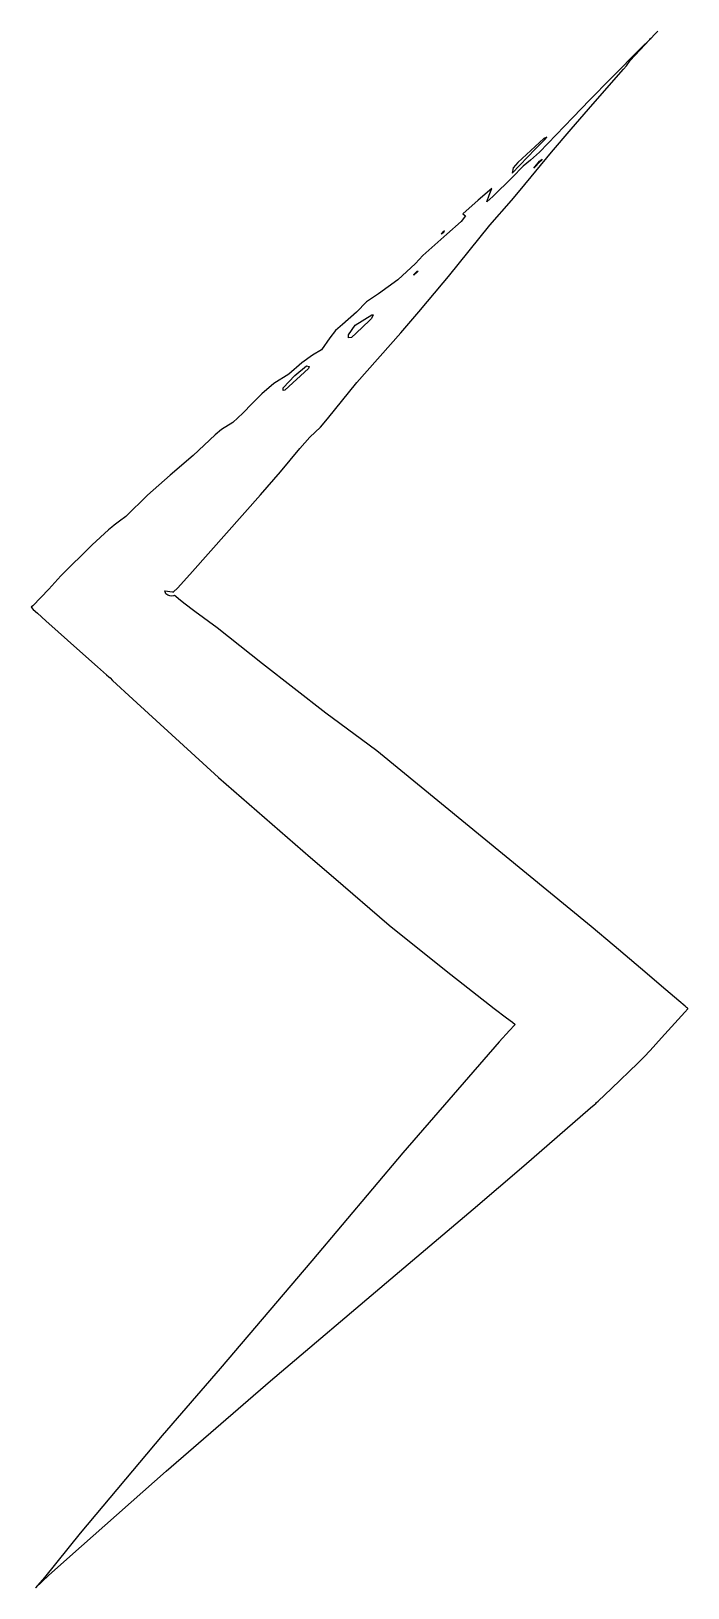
# Model space of a CAD drawing. Extents: x 0 to 46, y 0 to 108.
import ezdxf

# ---------------------------------------------------------------- set-up
doc = ezdxf.new("R2010")
doc.units = 0

msp = doc.modelspace()

# ---------------------------------------------------------------- linework, layer by layer
at = {"layer": 'Layer 1'}
for p, q in [((43.5391, 108.244), (43.342916, 108.041221)), ((43.519641, 108.222872), (43.5391, 108.244)), ((43.5391, 108.244), (43.5391, 108.244)), ((41.635314, 106.20609), (42.659674, 107.30501)), ((42.969509, 107.650199), (42.418552, 107.098994)), ((42.659674, 107.30501), (42.969509, 107.650199)), ((43.0528, 107.737), (42.970642, 107.652229)), ((42.970642, 107.652229), (42.994792, 107.67613)), ((42.994792, 107.67613), (43.0528, 107.737)), ((43.0528, 107.737), (43.0528, 107.737)), ((43.342916, 108.041221), (43.052874, 107.73711)), ((43.052874, 107.73711), (43.316529, 108.00898)), ((43.316529, 108.00898), (43.519641, 108.222872)), ((42.418552, 107.098994), (40.293642, 104.957034)), ((41.361206, 105.834011), (41.635314, 106.20609)), ((39.023805, 103.160276), (41.161785, 105.595006)), ((41.161785, 105.595006), (41.361206, 105.834011)), ((40.293642, 104.957034), (38.824132, 103.457024)), ((37.534125, 101.427486), (39.023805, 103.160276)), ((38.824132, 103.457024), (37.639312, 102.250174)), ((37.639312, 102.250174), (35.329552, 99.836844)), ((35.631989, 100.772402), (33.812189, 99.109072)), ((35.0285, 100.03), (35.703691, 100.698584)), ((35.82867, 100.881946), (35.631989, 100.772402)), ((35.703691, 100.698584), (35.82867, 100.881946)), ((36.165065, 99.827896), (37.534125, 101.427486)), ((33.43514, 98.372013), (35.0285, 100.03)), ((33.985015, 97.196716), (36.165065, 99.827896)), ((35.329552, 99.836844), (34.699299, 99.276427)), ((35.0285, 100.03), (35.0285, 100.03)), ((34.201372, 98.851073), (33.432695, 98.055506)), ((33.488941, 98.749645), (33.43514, 98.372013)), ((33.812189, 99.109072), (33.488941, 98.749645)), ((34.699299, 99.276427), (34.201372, 98.851073)), ((35.421927, 99.221427), (34.927982, 98.714785)), ((34.927982, 98.714785), (35.3262, 99.2045)), ((35.3262, 99.2045), (35.503836, 99.339811)), ((35.3262, 99.2045), (35.3262, 99.2045)), ((35.503836, 99.339811), (35.421927, 99.221427)), ((33.432695, 98.055506), (32.076095, 96.739986)), ((31.072522, 96.492017), (29.997492, 95.541349)), ((32.005887, 97.298413), (31.072522, 96.492017)), ((31.66991, 96.373261), (31.81806, 96.831029)), ((32.076095, 96.739986), (31.66991, 96.373261)), ((31.81806, 96.831029), (32.005887, 97.298413)), ((31.868198, 94.744549), (33.381528, 96.461649)), ((33.381528, 96.461649), (33.985015, 97.196716)), ((30.182844, 95.399812), (29.873506, 95.010309)), ((29.997492, 95.541349), (30.182844, 95.399812)), ((28.59981, 94.264976), (28.497112, 94.148588)), ((28.497112, 94.148588), (28.666781, 94.262487)), ((28.7228, 94.3556), (28.59981, 94.264976)), ((28.666781, 94.262487), (28.7228, 94.3556)), ((28.7228, 94.3556), (28.7228, 94.3556)), ((29.873506, 95.010309), (28.888856, 94.136945)), ((30.436768, 92.969939), (31.868198, 94.744549)), ((28.888856, 94.136945), (27.208346, 92.639055)), ((26.7103, 92.0865), (25.491439, 90.954043)), ((27.208346, 92.639055), (26.7103, 92.0865)), ((28.999248, 91.180009), (30.436768, 92.969939)), ((25.491439, 90.954043), (24.14958, 89.97043)), ((26.5954, 91.3226), (26.85619, 91.577164)), ((26.600006, 91.267953), (26.5954, 91.3226)), ((26.5954, 91.3226), (26.5954, 91.3226)), ((26.867394, 91.52289), (26.600006, 91.267953)), ((26.85619, 91.577164), (26.867394, 91.52289)), ((28.632402, 90.738842), (28.999248, 91.180009)), ((24.14958, 89.97043), (23.308698, 89.423882)), ((26.941812, 88.715762), (28.632402, 90.738842)), ((23.308698, 89.423882), (22.61049, 88.70395)), ((21.641399, 87.838426), (21.140705, 87.428434)), ((22.61049, 88.70395), (21.641399, 87.838426)), ((22.0563, 87.125), (22.526719, 87.803301)), ((22.526719, 87.803301), (23.681409, 88.528533)), ((23.512361, 88.119847), (22.577252, 87.252579)), ((23.658752, 88.269972), (23.512361, 88.119847)), ((23.767924, 88.514704), (23.658752, 88.269972)), ((23.681409, 88.528533), (23.767924, 88.514704)), ((25.692262, 87.260442), (26.941812, 88.715762)), ((20.74986, 86.912656), (20.1737, 86.0862)), ((21.140705, 87.428434), (20.74986, 86.912656)), ((22.062022, 86.918095), (22.0563, 87.125)), ((22.0563, 87.125), (22.0563, 87.125)), ((22.251674, 86.947025), (22.062022, 86.918095)), ((22.577252, 87.252579), (22.251674, 86.947025)), ((22.637222, 83.801212), (25.692262, 87.260442)), ((19.549673, 85.704413), (18.809503, 85.185689)), ((20.1737, 86.0862), (19.549673, 85.704413)), ((19.268422, 84.794935), (17.634, 83.2704)), ((18.809503, 85.185689), (17.898391, 84.382667)), ((18.323853, 84.305224), (19.145808, 84.96498)), ((19.145808, 84.96498), (19.327926, 84.931618)), ((19.327926, 84.931618), (19.268422, 84.794935)), ((16.8719, 83.7336), (16.020194, 83.019324)), ((17.898391, 84.382667), (16.8719, 83.7336)), ((17.5075, 83.4524), (18.323853, 84.305224)), ((17.514248, 83.245502), (17.5075, 83.4524)), ((17.5075, 83.4524), (17.5075, 83.4524)), ((20.582902, 81.297012), (22.637222, 83.801212)), ((15.367723, 82.340896), (14.702554, 81.669194)), ((16.020194, 83.019324), (15.367723, 82.340896)), ((17.634, 83.2704), (17.514248, 83.245502)), ((14.702554, 81.669194), (14.006592, 81.041494)), ((20.10265, 80.701241), (20.582902, 81.297012)), ((12.78329, 80.182005), (11.253529, 78.745001)), ((13.225574, 80.543004), (12.78329, 80.182005)), ((14.006592, 81.041494), (13.225574, 80.543004)), ((19.368414, 80.015254), (20.10265, 80.701241)), ((17.31923, 77.602761), (18.66825, 79.215551)), ((18.66825, 79.215551), (19.368414, 80.015254)), ((11.253529, 78.745001), (9.67186, 77.372325)), ((9.67186, 77.372325), (8.083922, 75.987028)), ((15.9417, 75.999561), (17.31923, 77.602761)), ((8.083922, 75.987028), (6.5857, 74.500155)), ((11.2206, 70.677961), (15.9417, 75.999561)), ((5.597687, 73.743927), (5.384948, 73.56517)), ((5.775447, 73.885837), (5.597687, 73.743927)), ((6.132212, 74.167664), (5.775447, 73.885837)), ((6.5857, 74.500155), (6.132212, 74.167664)), ((4.237598, 72.53272), (2.057798, 70.36487)), ((5.384948, 73.56517), (4.237598, 72.53272)), ((2.057798, 70.36487), (1.229496, 69.44271)), ((10.19337, 69.530361), (11.2206, 70.677961)), ((1.229496, 69.44271), (0.106183, 68.2894)), ((9.352112, 69.110111), (9.290619, 69.321481)), ((9.290619, 69.321481), (9.826276, 69.265711)), ((9.878433, 69.245049), (10.19337, 69.530361)), ((0.035345, 68.216702), (0, 68.1804)), ((0.106183, 68.2894), (0.035345, 68.216702)), ((9.493398, 69.033428), (9.352112, 69.110111)), ((9.627092, 68.981643), (9.493398, 69.033428)), ((9.740246, 68.947537), (9.627092, 68.981643)), ((9.900455, 68.98987), (9.740246, 68.947537)), ((9.826276, 69.265711), (9.878433, 69.245049)), ((9.962197, 69.009662), (9.900455, 68.98987)), ((10.052573, 68.930242), (9.962197, 69.009662)), ((10.235188, 68.774018), (10.052573, 68.930242)), ((10.60664, 68.469659), (10.235188, 68.774018)), ((11.37121, 67.88833), (10.60664, 68.469659)), ((0, 68.1804), (0.148009, 68.018687)), ((0.148009, 68.018687), (0.435686, 67.762506)), ((0.435686, 67.762506), (1.014523, 67.246652)), ((1.014523, 67.246652), (3.390013, 65.132572)), ((12.91528, 66.74596), (11.37121, 67.88833)), ((16.0816, 64.2425), (12.91528, 66.74596)), ((3.390013, 65.132572), (4.619653, 64.041732)), ((4.619653, 64.041732), (5.242935, 63.489903)), ((20.48304, 60.827953), (16.0816, 64.2425)), ((5.242935, 63.489903), (5.399534, 63.35123)), ((5.399534, 63.35123), (5.487791, 63.267828)), ((5.487791, 63.267828), (5.661942, 63.10301)), ((5.661942, 63.10301), (7.063111, 61.79222)), ((7.063111, 61.79222), (13.024681, 56.3485)), ((22.95015, 58.990973), (20.48304, 60.827953)), ((24.0314, 58.1908), (22.95015, 58.990973)), ((38.9131, 45.9921), (24.0314, 58.1908)), ((13.024681, 56.3485), (19.401391, 50.78689)), ((19.401391, 50.78689), (21.019901, 49.42394)), ((21.019901, 49.42394), (24.869214, 46.085974)), ((24.869214, 46.085974), (28.847451, 42.8971)), ((40.507584, 44.652323), (38.9131, 45.9921)), ((42.335854, 43.100153), (40.507584, 44.652323)), ((28.847451, 42.8971), (32.186181, 40.2943)), ((44.115824, 41.574873), (42.335854, 43.100153)), ((45.000144, 40.818397), (44.115824, 41.574873)), ((32.186181, 40.2943), (33.022947, 39.646124)), ((45.442053, 40.441591), (45.000144, 40.818397)), ((45.427696, 40.035612), (45.623008, 40.250843)), ((45.55247, 40.347481), (45.442053, 40.441591)), ((45.607865, 40.300429), (45.55247, 40.347481)), ((45.6355, 40.2769), (45.607865, 40.300429)), ((45.623008, 40.250843), (45.6355, 40.2769)), ((45.6355, 40.2769), (45.6355, 40.2769)), ((33.022947, 39.646124), (33.442577, 39.323589)), ((33.595316, 39.13774), (33.238675, 38.746369)), ((33.442577, 39.323589), (33.632411, 39.178321)), ((33.632411, 39.178321), (33.595316, 39.13774)), ((43.813166, 38.250542), (45.427696, 40.035612)), ((32.525892, 37.963127), (25.840092, 30.249857)), ((33.238675, 38.746369), (32.525892, 37.963127)), ((43.010879, 37.36174), (43.813166, 38.250542)), ((42.161289, 36.477171), (42.61042, 36.918335)), ((42.61042, 36.918335), (43.010879, 37.36174)), ((40.324059, 34.721971), (42.161289, 36.477171)), ((39.408122, 33.850848), (40.324059, 34.721971)), ((38.88044, 33.37509), (39.114591, 33.582478)), ((39.114591, 33.582478), (39.231606, 33.68642)), ((39.231606, 33.68642), (39.293847, 33.7423)), ((39.293847, 33.7423), (39.408122, 33.850848)), ((34.23092, 29.34001), (38.88044, 33.37509)), ((25.840092, 30.249857), (19.504212, 22.741477)), ((30.71965, 26.339), (34.23092, 29.34001)), ((24.99634, 21.48506), (30.71965, 26.339)), ((19.504212, 22.741477), (13.1292, 15.2569)), ((16.63241, 14.39893), (24.99634, 21.48506)), ((13.1292, 15.2569), (9.09337, 10.59343)), ((9.38233, 8.10811), (16.63241, 14.39893)), ((9.09337, 10.59343), (3.41264, 3.80157)), ((3.492301, 2.909036), (9.38233, 8.10811)), ((3.41264, 3.80157), (0.91727, 0.70969)), ((1.226111, 0.882596), (3.492301, 2.909036)), ((0.295532, 0.000283), (1.226111, 0.882596)), ((0.91727, 0.70969), (0.295532, 0.000283))]:
    msp.add_line(p, q, dxfattribs=at)

doc.saveas('drawing.dxf')
